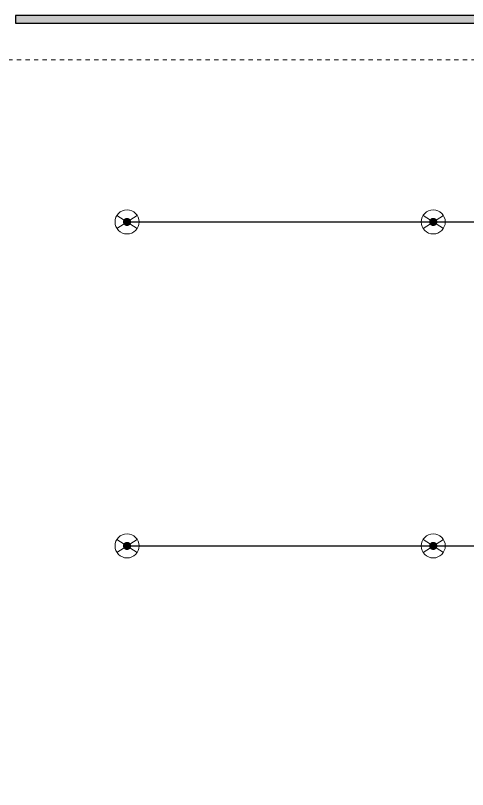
# Model space of a CAD drawing. Header units: millimetres. Extents: x 10 to 110, y 17 to 110.
# Drawn here: x 28.24 to 44.97, y 77.9 to 106.57 of the extents above; entities that cross this region are included whole.
import ezdxf

# ---------------------------------------------------------------- set-up
doc = ezdxf.new("R2010")
doc.units = ezdxf.units.MM
doc.header["$LTSCALE"] = 0.05
doc.linetypes.add('00 Ground$0$Dash', pattern=[6.35, 3.175, -3.175])
for name, color, linetype in [('00 Ground$0$hoja puerta', 6, 'Continuous'), ('00 Ground$0$PUENTE GRUA', 5, 'Continuous'), ('MAPAS', 7, 'Continuous')]:
    doc.layers.add(name, color=color, linetype=linetype)

# ---------------------------------------------------------------- blocks, each defined once
blk = doc.blocks.new('00 Ground$0$Hangar subestructura puerta planta baja')
at = {"layer": '00 Ground$0$hoja puerta'}
h = blk.add_hatch(color=252, dxfattribs=at)
h.dxf.hatch_style = 1
h.paths.add_polyline_path([(-0.857, 0.145), (-0.857, -0.145), (18.673, -0.145), (18.673, 0.145)])
blk.add_lwpolyline([(-0.857, 0.145), (-0.857, -0.145), (18.673, -0.145), (18.673, 0.145)], close=True, dxfattribs=at)
blk = doc.blocks.new('lum')
at = {"layer": 'MAPAS', "color": 2, "lineweight": 0}
for points in [[(141.256, 95.462), (142.006, 94.982)], [(141.256, 94.982), (142.006, 95.462)]]:
    blk.add_lwpolyline(points, dxfattribs=at)
blk.add_circle((141.631, 95.222), 0.445, dxfattribs=at)

msp = doc.modelspace()

# ---------------------------------------------------------------- linework, layer by layer
at = {"layer": '00 Ground$0$PUENTE GRUA', "color": 242, "linetype": '00 Ground$0$Dash', "lineweight": 0}
msp.add_lwpolyline([(26.7, 104.922), (94.7, 104.922), (94.7, 32.921), (26.7, 32.921)], close=True, dxfattribs=at)
at = {"layer": 'MAPAS', "color": 1, "lineweight": 25, "const_width": 0.15}
for points in [[(32.291, 98.922, 1), (32.441, 98.922, 1)], [(43.625, 98.922, 1), (43.775, 98.922, 1)], [(32.291, 86.922, 1), (32.441, 86.922, 1)], [(43.625, 86.922, 1), (43.775, 86.922, 1)]]:
    msp.add_lwpolyline(points, format="xyb", close=True, dxfattribs=at)
at = {"layer": 'MAPAS', "color": 1, "lineweight": 25}
for points in [[(32.366, 98.922), (100.568, 98.922)], [(32.366, 86.922), (100.568, 86.922)]]:
    msp.add_lwpolyline(points, dxfattribs=at)

# ---------------------------------------------------------------- block references
at = {"lineweight": 0}
msp.add_blockref('00 Ground$0$Hangar subestructura puerta planta baja', (29.097, 106.424), dxfattribs=at)
at = {"layer": 'MAPAS', "color": 2, "lineweight": 0}
for p in [(-109.265, 3.7), (-97.931, 3.7), (-109.265, -8.3), (-97.931, -8.3)]:
    msp.add_blockref('lum', p, dxfattribs=at)

doc.saveas('drawing.dxf')
